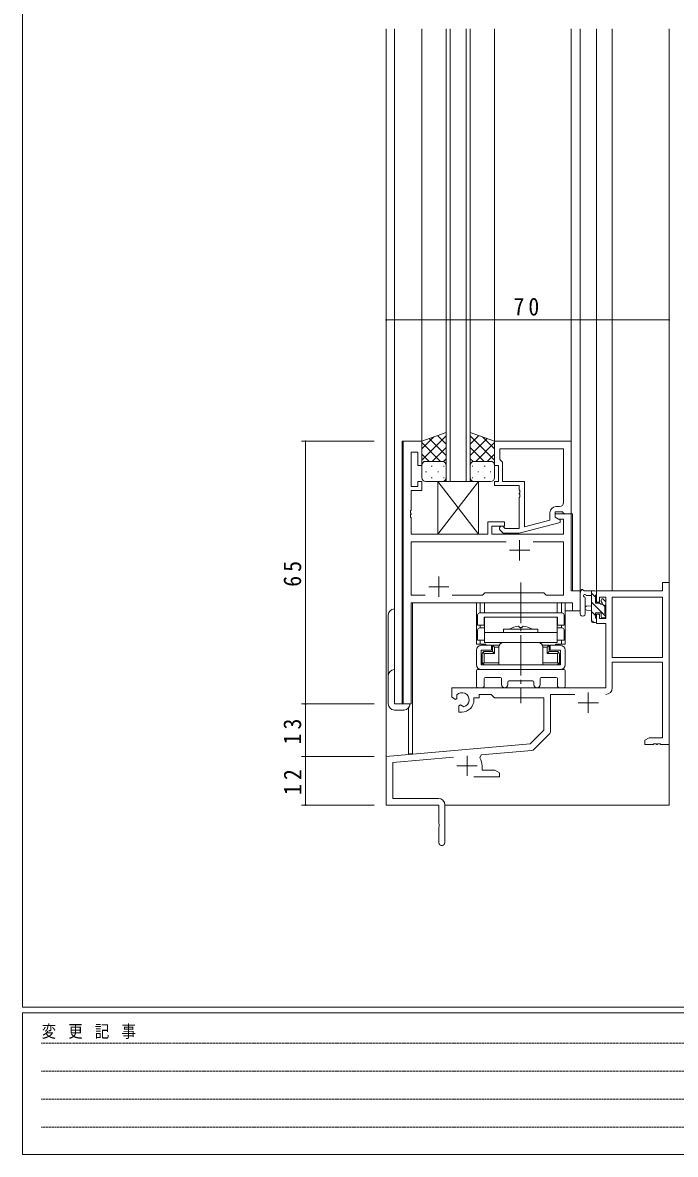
# Model space of a CAD drawing. Units: millimetres on the paper. Extents: x -397 to 397, y -282 to 282.
# Drawn here: x -393.9 to -232.4, y -282.1 to -2.2 of the extents above; entities that cross this region are included whole.
import ezdxf

# ---------------------------------------------------------------- set-up
doc = ezdxf.new("R2010")
doc.units = ezdxf.units.MM
doc.linetypes.add('USER1', pattern=[0.375, 0.25, -0.125])
doc.linetypes.add('USER2', pattern=[13, 10, -1, 1, -1])
for name, color, linetype, lineweight in [('0-1_YKK_ZWAK', 7, 'Continuous', 18), ('0-3_YKK_11', 7, 'Continuous', 18), ('0-4_YKK_12', 2, 'Continuous', 18), ('0-5_YKK_13', 4, 'Continuous', 18), ('0-6_YKK_D', 6, 'Continuous', 18)]:
    doc.layers.add(name, color=color, linetype=linetype, lineweight=lineweight)
doc.styles.add('ＭＳ ゴシック', font='')
doc.styles.get('ＭＳ ゴシック').set_extended_font_data('MS Gothic')

msp = doc.modelspace()

# ---------------------------------------------------------------- linework, layer by layer
at = {"layer": '0-1_YKK_ZWAK'}
for p, q in [((-393.908, -245.7), (-393.908, 279.3)), ((376.092, -245.7), (-393.908, -245.7)), ((-393.908, -282.1), (-393.908, -247.1)), ((338.292, -247.1), (-393.908, -247.1)), ((-393.908, -282.1), (338.292, -282.1))]:
    msp.add_line(p, q, dxfattribs=at)
at = {"layer": '0-1_YKK_ZWAK', "linetype": 'USER1'}
for p, q in [((-389.31, -254.612), (-141.117, -254.612)), ((-389.31, -261.541), (-141.117, -261.541)), ((-389.31, -268.47), (-141.117, -268.47)), ((-389.31, -275.398), (-141.117, -275.398))]:
    msp.add_line(p, q, dxfattribs=at)
at = {"layer": '0-3_YKK_11'}
for p, q in [((-295.108, -105.7), (-299.708, -105.7)), ((-299.708, -105.7), (-299.708, -170.7)), ((-295.108, -111.7), (-295.108, -105.7)), ((-277.108, -105.7), (-277.108, -111.7)), ((-258.108, -105.7), (-277.108, -105.7)), ((-258.108, -123.7), (-258.108, -105.7)), ((-297.778, -108.4), (-296.108, -108.4)), ((-297.778, -116.9), (-297.778, -108.4)), ((-296.108, -108.4), (-296.108, -111.7)), ((-275.808, -107.63), (-260.038, -107.63)), ((-275.808, -110.2), (-275.808, -107.63)), ((-275.808, -107.63), (-260.038, -107.63)), ((-260.038, -107.63), (-260.038, -120.9)), ((-296.108, -111.7), (-295.108, -111.7)), ((-277.108, -111.7), (-276.108, -111.7)), ((-276.108, -111.7), (-276.108, -115.7)), ((-275.608, -110.4), (-275.808, -110.2)), ((-275.108, -110.9), (-275.608, -110.4)), ((-275.108, -115.7), (-275.108, -110.9)), ((-296.108, -116.9), (-297.778, -116.9)), ((-296.108, -115.7), (-296.108, -116.9)), ((-295.108, -115.7), (-296.108, -115.7)), ((-295.108, -117.9), (-295.108, -115.7)), ((-277.108, -115.7), (-277.108, -116.7)), ((-276.108, -115.7), (-277.108, -115.7)), ((-277.108, -116.7), (-271.008, -116.7)), ((-269.708, -115.7), (-275.108, -115.7)), ((-271.008, -116.7), (-271.008, -117.742)), ((-269.708, -126.908), (-269.708, -115.7)), ((-297.778, -117.9), (-295.108, -117.9)), ((-297.778, -122.742), (-297.778, -117.9)), ((-271.008, -117.742), (-270.888, -117.925)), ((-270.888, -118.475), (-271.008, -118.658)), ((-271.008, -118.658), (-271.008, -118.742)), ((-271.008, -118.742), (-270.888, -118.925)), ((-270.888, -119.475), (-271.008, -119.658)), ((-271.008, -119.658), (-271.008, -127.3)), ((-270.888, -117.925), (-270.888, -118.475)), ((-270.888, -118.925), (-270.888, -119.475)), ((-297.898, -122.925), (-297.778, -122.742)), ((-297.898, -123.475), (-297.898, -122.925)), ((-261.038, -121.9), (-261.908, -121.9)), ((-297.778, -123.658), (-297.898, -123.475)), ((-297.898, -123.925), (-297.778, -123.742)), ((-297.898, -124.475), (-297.898, -123.925)), ((-297.778, -124.658), (-297.898, -124.475)), ((-297.778, -123.742), (-297.778, -123.658)), ((-297.778, -128.7), (-297.778, -124.658)), ((-278.808, -125.7), (-278.808, -128.7)), ((-274.608, -125.7), (-278.808, -125.7)), ((-274.608, -126.7), (-274.608, -125.7)), ((-271.012, -128.5), (-260.908, -125.793)), ((-263.408, -125.22), (-269.708, -126.908)), ((-263.408, -123.4), (-263.408, -125.22)), ((-262.108, -123.2), (-260.308, -123.2)), ((-262.108, -124.5), (-262.108, -123.2)), ((-262.108, -123.7), (-262.108, -124.5)), ((-258.108, -123.7), (-262.108, -123.7)), ((-262.108, -124.5), (-261.242, -125)), ((-260.908, -125.193), (-262.108, -124.5)), ((-261.242, -125), (-260.038, -125)), ((-260.908, -125.793), (-260.908, -125.193)), ((-260.308, -123.2), (-260.108, -123.4)), ((-260.108, -123.4), (-259.808, -123.7)), ((-260.038, -125), (-260.038, -128.7)), ((-259.808, -123.7), (-258.108, -123.7)), ((-258.108, -142.7), (-258.108, -123.7)), ((-278.808, -128.7), (-297.778, -128.7)), ((-277.808, -126.7), (-274.608, -126.7)), ((-277.808, -128.7), (-277.808, -126.7)), ((-260.038, -128.7), (-277.808, -128.7)), ((-275.732, -127.724), (-274.957, -128.5)), ((-274.957, -128.5), (-271.012, -128.5)), ((-274.46, -127.3), (-274.884, -126.876)), ((-271.008, -127.3), (-274.46, -127.3)), ((-274.259, -130.63), (-297.778, -130.63)), ((-297.778, -130.63), (-297.778, -143.77)), ((-274.259, -130.63), (-297.778, -130.63)), ((-270.908, -130.2), (-270.908, -135.2)), ((-260.038, -130.63), (-267.558, -130.63)), ((-260.038, -143.77), (-260.038, -130.63)), ((-273.408, -132.7), (-268.408, -132.7)), ((-290.908, -139.2), (-290.908, -144.2)), ((-293.408, -141.7), (-288.408, -141.7)), ((-255.908, -142.7), (-258.108, -142.7)), ((-255.908, -147.7), (-255.908, -142.7)), ((-251.908, -142.7), (-251.908, -145.5)), ((-235.538, -142.7), (-251.908, -142.7)), ((-235.538, -140.7), (-235.538, -142.7)), ((-233.908, -140.7), (-235.538, -140.7)), ((-233.908, -180.7), (-233.908, -140.7)), ((-297.778, -143.77), (-294.259, -143.77)), ((-287.558, -143.77), (-280.078, -143.77)), ((-280.078, -143.77), (-279.508, -143.2)), ((-279.508, -143.2), (-264.908, -143.2)), ((-264.908, -143.2), (-264.338, -143.77)), ((-264.338, -143.77), (-260.038, -143.77)), ((-251.908, -145.5), (-251.108, -145.5)), ((-251.108, -144.33), (-249.608, -144.33)), ((-251.108, -145.5), (-251.108, -144.33)), ((-249.608, -144.33), (-249.608, -149.6)), ((-247.978, -144.33), (-247.978, -159.2)), ((-235.538, -144.33), (-247.978, -144.33)), ((-247.978, -144.33), (-247.978, -159.2)), ((-235.538, -159.2), (-235.538, -144.33)), ((-297.778, -145.7), (-257.838, -145.7)), ((-297.778, -170.7), (-297.778, -145.7)), ((-257.838, -145.7), (-257.838, -147.7)), ((-257.838, -147.7), (-255.908, -147.7)), ((-251.908, -148.5), (-251.908, -150.8)), ((-251.108, -148.5), (-251.908, -148.5)), ((-251.908, -150.8), (-249.608, -150.8)), ((-251.108, -149.6), (-251.108, -148.5)), ((-249.608, -149.6), (-251.108, -149.6)), ((-249.608, -150.8), (-249.608, -166.7)), ((-247.978, -159.2), (-235.538, -159.2)), ((-247.978, -160.4), (-235.538, -160.4)), ((-247.978, -166.73), (-247.978, -160.4)), ((-235.538, -160.4), (-235.538, -179.07)), ((-287.708, -166.7), (-287.708, -169.065)), ((-249.608, -166.7), (-287.708, -166.7)), ((-253.908, -167.9), (-253.908, -172.9)), ((-299.708, -170.7), (-297.778, -170.7)), ((-287.708, -169.065), (-286.808, -169.585)), ((-286.808, -169.585), (-286.458, -169.382)), ((-286.435, -168.878), (-286.473, -168.419)), ((-286.458, -169.382), (-286.435, -168.878)), ((-282.208, -169.2), (-280.908, -169.2)), ((-282.208, -169.7), (-282.208, -169.2)), ((-280.908, -168.33), (-277.978, -168.33)), ((-280.908, -169.2), (-280.908, -168.33)), ((-277.978, -168.33), (-277.108, -169.2)), ((-277.108, -169.2), (-264.908, -169.2)), ((-264.908, -169.2), (-264.908, -177.2)), ((-263.278, -168.33), (-257.259, -168.33)), ((-263.278, -177.461), (-263.278, -168.33)), ((-256.408, -170.4), (-251.408, -170.4)), ((-285.558, -170.941), (-285.908, -171.143)), ((-285.908, -171.143), (-285.908, -172.7)), ((-285.908, -172.7), (-285.208, -172.7)), ((-285.109, -171.174), (-285.558, -170.941)), ((-284.731, -171.436), (-285.109, -171.174)), ((-264.908, -177.2), (-268.292, -180.584)), ((-267.302, -181.899), (-263.571, -178.168)), ((-238.817, -179.07), (-239.908, -179.7)), ((-235.538, -179.07), (-238.817, -179.07)), ((-268.292, -180.584), (-303.908, -183.7)), ((-239.908, -179.7), (-239.908, -180.7)), ((-239.908, -180.7), (-237.866, -180.7)), ((-237.866, -180.7), (-237.683, -180.58)), ((-237.683, -180.58), (-237.133, -180.58)), ((-237.133, -180.58), (-236.95, -180.7)), ((-236.95, -180.7), (-236.866, -180.7)), ((-236.866, -180.7), (-236.683, -180.58)), ((-236.683, -180.58), (-236.133, -180.58)), ((-236.133, -180.58), (-235.95, -180.7)), ((-235.95, -180.7), (-233.908, -180.7)), ((-303.908, -183.7), (-303.908, -195.7)), ((-302.278, -185.194), (-287.278, -183.881)), ((-283.908, -183.5), (-283.908, -188.5)), ((-280.769, -184.041), (-280.389, -183.279)), ((-280.389, -183.279), (-267.922, -182.188)), ((-302.278, -194.07), (-302.278, -185.194)), ((-286.408, -186), (-281.408, -186)), ((-280.208, -187.07), (-280.208, -186)), ((-276.999, -187.07), (-280.208, -187.07)), ((-275.908, -187.7), (-276.999, -187.07)), ((-282.258, -188.7), (-275.908, -188.7)), ((-275.908, -188.7), (-275.908, -187.7)), ((-303.908, -195.7), (-290.908, -195.7)), ((-291.008, -194.07), (-302.278, -194.07)), ((-290.908, -195.7), (-290.908, -200.242)), ((-289.408, -204.95), (-289.408, -195.67)), ((-290.908, -200.242), (-290.788, -200.425)), ((-290.788, -200.975), (-290.908, -201.158)), ((-290.908, -201.158), (-290.908, -204.95)), ((-290.788, -200.425), (-290.788, -200.975))]:
    msp.add_line(p, q, dxfattribs=at)
for centre, radius, start, end in [((-261.908, -123.4), 1.5, 90.00001, 179.99999), ((-261.038, -120.9), 1, 270.00001, 359.99999), ((-275.308, -127.3), 0.6, 44.99999, 225.00001), ((-285.208, -169.7), 1.8, 285.36688, 134.63312), ((-249.578, -166.73), 1.6, 270.00001, 359.99999), ((-285.208, -169.7), 3, 270.00001, 359.99999), ((-264.278, -177.461), 1, 315, 359.99999), ((-268.009, -181.192), 1, 275, 315.00002), ((-283.908, -186), 3.7, 0, 31.96331), ((-291.008, -195.67), 1.6, 0.00001, 89.99999), ((-290.158, -204.95), 0.75, 179.99999, 0.00001)]:
    msp.add_arc(centre, radius, start, end, dxfattribs=at)
at = {"layer": '0-4_YKK_12'}
for p, q in [((-303.908, -3.7), (-303.908, -195.7)), ((-301.908, -3.7), (-301.908, -170.7)), ((-295.108, -105.7), (-295.108, -3.7)), ((-289.108, -3.7), (-289.108, -115.701)), ((-288.108, -115.701), (-288.108, -3.7)), ((-284.108, -3.7), (-284.108, -115.701)), ((-283.108, -115.701), (-283.108, -3.7)), ((-277.108, -105.7), (-277.108, -3.7)), ((-258.108, -106), (-258.108, -3.7)), ((-255.908, -147.7), (-255.908, -3.7)), ((-251.908, -3.7), (-251.908, -142.7)), ((-248.008, -3.7), (-248.008, -142.7)), ((-233.908, -3.7), (-233.908, -195.7)), ((-295.108, -105.7), (-299.978, -105.7)), ((-299.978, -170.7), (-299.978, -105.7)), ((-289.108, -115.701), (-283.108, -115.701)), ((-258.408, -123.7), (-257.838, -123.7)), ((-257.838, -123.7), (-257.838, -142.699)), ((-248.008, -142.7), (-251.908, -142.7)), ((-297.708, -145.7), (-260.408, -145.7)), ((-297.708, -170.7), (-297.708, -145.7)), ((-297.408, -145.7), (-297.408, -183)), ((-259.608, -147.7), (-259.608, -145.7)), ((-259.608, -147.7), (-255.908, -147.7)), ((-301.908, -170.7), (-297.708, -170.7)), ((-298.408, -171.72), (-298.408, -183)), ((-297.408, -183), (-298.408, -183)), ((-303.908, -195.7), (-291.208, -195.7)), ((-289.408, -195.7), (-233.908, -195.7))]:
    msp.add_line(p, q, dxfattribs=at)
at = {"layer": '0-5_YKK_13'}
for p, q in [((-289.108, -103.557), (-295.108, -105.7)), ((-289.108, -103.557), (-289.108, -111.7)), ((-283.108, -111.7), (-283.108, -103.557)), ((-283.108, -103.557), (-277.108, -105.7)), ((-295.108, -110.432), (-289.108, -104.432)), ((-295.108, -107.603), (-292.147, -104.643)), ((-295.108, -105.7), (-295.108, -111.7)), ((-290.488, -110.7), (-295.108, -106.08)), ((-289.108, -109.251), (-293.304, -105.056)), ((-289.108, -106.423), (-291.22, -104.311)), ((-283.108, -106.423), (-280.997, -104.311)), ((-277.108, -110.432), (-283.108, -104.432)), ((-283.108, -109.251), (-278.912, -105.056)), ((-281.729, -110.7), (-277.108, -106.08)), ((-277.108, -107.603), (-280.069, -104.643)), ((-277.108, -105.7), (-277.108, -111.7)), ((-293.316, -110.7), (-295.108, -108.908)), ((-292.548, -110.7), (-289.108, -107.26)), ((-279.668, -110.7), (-283.108, -107.26)), ((-278.9, -110.7), (-277.108, -108.908)), ((-295.108, -114.7), (-295.108, -111.7)), ((-294.108, -110.7), (-290.508, -110.7)), ((-293.708, -110.7), (-290.108, -110.7)), ((-292.773, -111.922), (-292.573, -111.922)), ((-289.776, -110.757), (-289.108, -110.089)), ((-289.743, -111.922), (-289.543, -111.922)), ((-289.108, -111.7), (-289.108, -114.7)), ((-282.44, -110.757), (-283.108, -110.089)), ((-283.108, -111.7), (-283.108, -114.7)), ((-282.473, -111.922), (-282.673, -111.922)), ((-278.508, -110.7), (-282.108, -110.7)), ((-278.108, -110.7), (-281.708, -110.7)), ((-279.443, -111.922), (-279.643, -111.922)), ((-277.108, -114.7), (-277.108, -111.7)), ((-294.188, -113.337), (-293.988, -113.337)), ((-292.773, -114.752), (-292.573, -114.752)), ((-291.158, -113.337), (-290.958, -113.337)), ((-289.743, -114.752), (-289.543, -114.752)), ((-282.473, -114.752), (-282.673, -114.752)), ((-281.058, -113.337), (-281.258, -113.337)), ((-279.443, -114.752), (-279.643, -114.752)), ((-278.028, -113.337), (-278.228, -113.337)), ((-290.108, -115.7), (-294.108, -115.7)), ((-291.108, -115.7), (-291.108, -128.7)), ((-291.108, -115.7), (-281.108, -115.7)), ((-291.108, -115.7), (-281.108, -128.7)), ((-281.108, -115.7), (-291.108, -128.7)), ((-282.108, -115.7), (-278.108, -115.7)), ((-281.108, -128.7), (-281.108, -115.7)), ((-291.108, -128.7), (-281.108, -128.7)), ((-252.208, -142.7), (-254.889, -142.7)), ((-253.108, -142.7), (-253.108, -150.3)), ((-255.908, -148.428), (-255.908, -143.266)), ((-254.708, -148.428), (-254.705, -144.467)), ((-254.289, -143.9), (-253.108, -143.9)), ((-252.108, -144.317), (-253.108, -143.317)), ((-252.108, -145.8), (-252.108, -143.8)), ((-251.908, -143.6), (-251.908, -143)), ((-250.708, -145), (-250.708, -145.339)), ((-249.696, -145.288), (-250.196, -144.788)), ((-249.608, -146.1), (-249.608, -145.5)), ((-301.908, -147.2), (-301.908, -170.7)), ((-281.608, -145.7), (-281.608, -155.9)), ((-259.608, -145.7), (-281.608, -145.7)), ((-260.408, -148.2), (-280.808, -148.2)), ((-280.658, -145.7), (-280.658, -148.2)), ((-279.608, -145.7), (-279.608, -148.2)), ((-279.608, -148.2), (-261.608, -148.2)), ((-261.608, -148.2), (-261.608, -145.7)), ((-260.558, -145.7), (-260.558, -148.2)), ((-259.608, -145.7), (-259.608, -155.9)), ((-253.108, -146.4), (-254.253, -146.502)), ((-253.108, -147.6), (-254.253, -147.498)), ((-249.608, -149.062), (-253.108, -145.562)), ((-252.108, -148.807), (-253.108, -147.807)), ((-251.169, -145.8), (-252.108, -145.8)), ((-252.108, -148.2), (-250.708, -148.2)), ((-252.108, -149.5), (-252.108, -148.2)), ((-250.708, -148.2), (-250.708, -149.1)), ((-249.808, -146.617), (-250.495, -145.93)), ((-249.808, -148.4), (-249.808, -146.3)), ((-303.408, -170.7), (-303.408, -148.7)), ((-281.308, -151.2), (-281.308, -148.7)), ((-261.508, -149.2), (-279.708, -149.2)), ((-279.708, -149.2), (-279.708, -151.2)), ((-261.608, -149.2), (-279.608, -149.2)), ((-279.608, -155.5), (-279.608, -149.2)), ((-261.608, -149.2), (-261.608, -155.5)), ((-261.508, -151.2), (-261.508, -149.2)), ((-259.908, -151.2), (-259.908, -148.7)), ((-252.56, -150.6), (-253.108, -150.052)), ((-252.808, -150.6), (-252.208, -150.6)), ((-251.908, -150.3), (-251.908, -149.7)), ((-250.408, -149.4), (-249.908, -149.4)), ((-249.608, -149.1), (-249.608, -148.6)), ((-279.608, -151.2), (-281.308, -151.2)), ((-281.308, -154.9), (-281.308, -152.4)), ((-279.608, -151.9), (-280.808, -151.9)), ((-280.658, -151.2), (-280.658, -151.9)), ((-279.608, -153), (-261.608, -153)), ((-274.858, -152.2), (-266.358, -152.2)), ((-274.858, -153), (-274.858, -152.2)), ((-270.056, -151.498), (-270.358, -151.8)), ((-266.358, -152.2), (-266.358, -153)), ((-259.908, -151.2), (-261.608, -151.2)), ((-260.408, -151.9), (-261.608, -151.9)), ((-260.558, -151.2), (-260.558, -151.9)), ((-259.908, -154.9), (-259.908, -152.4)), ((-279.278, -155.9), (-281.608, -155.9)), ((-279.608, -154.9), (-281.308, -154.9)), ((-280.658, -154.9), (-280.658, -155.9)), ((-280.408, -156.2), (-277.858, -156.2)), ((-280.178, -155.9), (-280.178, -156.2)), ((-261.608, -155.5), (-279.608, -155.5)), ((-279.228, -156.2), (-279.228, -155.9)), ((-277.858, -156.2), (-277.858, -157.4)), ((-277.608, -157.7), (-277.608, -156.2)), ((-277.608, -156.2), (-276.058, -156.2)), ((-277.108, -156.7), (-277.108, -158.2)), ((-276.058, -156.4), (-276.058, -161)), ((-266.358, -155.5), (-274.858, -155.5)), ((-265.158, -156.2), (-263.608, -156.2)), ((-265.158, -156.4), (-265.158, -161)), ((-265.158, -156.7), (-264.108, -156.7)), ((-264.108, -156.7), (-263.608, -156.2)), ((-264.108, -156.7), (-264.108, -158.2)), ((-263.608, -157.7), (-263.608, -156.2)), ((-263.358, -156.2), (-260.808, -156.2)), ((-263.358, -156.2), (-263.358, -157.4)), ((-261.988, -155.9), (-261.988, -156.2)), ((-261.938, -155.9), (-259.608, -155.9)), ((-259.908, -154.9), (-261.608, -154.9)), ((-261.038, -155.9), (-261.038, -156.2)), ((-260.558, -154.9), (-260.558, -155.9)), ((-281.608, -157.4), (-281.608, -161)), ((-277.858, -157.4), (-280.408, -157.4)), ((-280.408, -157.4), (-280.408, -161)), ((-280.258, -161), (-280.258, -159)), ((-280.208, -158.4), (-280.158, -158.4)), ((-280.208, -158.4), (-280.208, -159.4)), ((-280.208, -159.4), (-280.158, -159.4)), ((-280.158, -160.3), (-280.158, -159.4)), ((-279.658, -158.2), (-279.953, -157.905)), ((-279.658, -158.2), (-277.108, -158.2)), ((-279.658, -160.5), (-279.658, -158.2)), ((-277.608, -157.7), (-279.458, -157.7)), ((-277.608, -157.7), (-277.108, -158.2)), ((-263.608, -157.7), (-264.108, -158.2)), ((-261.558, -158.2), (-264.108, -158.2)), ((-261.758, -157.7), (-263.608, -157.7)), ((-260.808, -157.4), (-263.358, -157.4)), ((-261.558, -158.2), (-261.263, -157.905)), ((-261.558, -160.5), (-261.558, -158.2)), ((-261.008, -158.4), (-261.058, -158.4)), ((-261.058, -160.3), (-261.058, -159.4)), ((-260.958, -159), (-260.958, -161)), ((-260.808, -157.4), (-260.808, -161)), ((-259.608, -161), (-259.608, -157.4)), ((-259.908, -162.2), (-281.308, -162.2)), ((-280.408, -161), (-260.808, -161)), ((-280.408, -162.2), (-260.808, -162.2)), ((-280.258, -161), (-278.308, -161)), ((-279.658, -160.5), (-279.953, -160.795)), ((-279.658, -160.5), (-276.058, -160.5)), ((-276.058, -161), (-279.458, -161)), ((-265.158, -160.5), (-261.558, -160.5)), ((-261.758, -161), (-265.158, -161)), ((-261.558, -160.5), (-261.263, -160.795)), ((-281.608, -162.5), (-281.608, -166.2)), ((-279.678, -166.2), (-279.678, -164.43)), ((-279.378, -164.13), (-275.658, -164.13)), ((-275.358, -164.43), (-275.358, -165.95)), ((-273.558, -165), (-267.658, -165)), ((-265.858, -165.95), (-265.858, -164.43)), ((-265.558, -164.13), (-261.838, -164.13)), ((-261.538, -164.43), (-261.538, -166.2)), ((-259.608, -166.2), (-259.608, -162.5)), ((-281.108, -166.7), (-280.178, -166.7)), ((-273.858, -165.95), (-273.858, -165.3)), ((-267.358, -165.3), (-267.358, -165.95)), ((-261.038, -166.7), (-260.108, -166.7)), ((-301.908, -170.7), (-298.008, -170.7)), ((-299.508, -172.2), (-301.908, -172.2))]:
    msp.add_line(p, q, dxfattribs=at)
at = {"layer": '0-5_YKK_13', "linetype": 'USER2'}
msp.add_line((-270.608, -140.7), (-270.608, -170.5), dxfattribs=at)
at = {"layer": '0-5_YKK_13'}
for points in [[(-271.161, -151.498), (-270.858, -151.8), (-270.358, -151.8)], [(-277.608, -156.2), (-277.108, -156.7), (-276.058, -156.7)], [(-261.008, -158.4), (-261.008, -159.4), (-261.058, -159.4)], [(-278.308, -161), (-262.908, -161), (-260.958, -161)]]:
    msp.add_lwpolyline(points, dxfattribs=at)
for centre, radius, start, end in [((-294.108, -111.7), 1, 90, 180), ((-294.108, -111.7), 1, 90, 180), ((-290.108, -111.7), 1, 360, 90), ((-290.108, -111.7), 1, 360, 90), ((-282.108, -111.7), 1, 90, 180), ((-282.108, -111.7), 1, 90, 180), ((-278.108, -111.7), 1, 360, 90), ((-278.108, -111.7), 1, 360, 90), ((-294.108, -114.7), 1, 180, 270), ((-290.108, -114.7), 1, 270, 360), ((-282.108, -114.7), 1, 180, 270), ((-278.108, -114.7), 1, 270, 360), ((-255.408, -142.7), 0.3, 30, 190.52878), ((-254.889, -142.4), 0.3, 210, 270), ((-252.208, -143), 0.3, 0, 90), ((-255.608, -143.266), 0.3, 130.52878, 180), ((-255.998, -142.81), 0.3, 310.52878, 10.52878), ((-254.808, -143.9), 0.3, 30, 250.81024), ((-255.005, -144.467), 0.3, 359.95977, 70.81024), ((-254.289, -143.6), 0.3, 210, 270), ((-252.108, -143.6), 0.2, 270, 0), ((-250.408, -145), 0.3, 45, 180), ((-250.408, -145.339), 0.3, 180, 236.94427), ((-249.908, -145.5), 0.3, 0, 45), ((-301.908, -148.7), 1.5, 90, 180), ((-280.808, -148.7), 0.5, 90, 180), ((-260.408, -148.7), 0.5, 0, 90), ((-254.208, -147), 0.5, 95.09207, 264.90793), ((-251.169, -146.1), 0.3, 33.05573, 90), ((-250.708, -145.8), 0.25, 213.05573, 56.94427), ((-249.808, -146.1), 0.2, 270, 0), ((-255.308, -148.428), 0.6, 179.95977, 359.95977), ((-252.808, -150.3), 0.3, 180, 270), ((-252.208, -150.3), 0.3, 270, 0), ((-252.108, -149.7), 0.2, 0, 90), ((-250.408, -149.1), 0.3, 180, 270), ((-249.908, -149.1), 0.3, 270, 0), ((-249.808, -148.6), 0.2, 0, 90), ((-280.808, -152.4), 0.5, 90, 180), ((-270.608, -157.553), 6.083, 95.23133, 118.35764), ((-270.608, -157.553), 6.083, 61.64236, 84.76867), ((-260.408, -152.4), 0.5, 0, 90), ((-280.408, -157.4), 1.2, 90, 180), ((-274.858, -156.7), 1.2, 90, 180), ((-266.358, -156.7), 1.2, 0, 90), ((-260.808, -157.4), 1.2, 0, 90), ((-279.458, -158.4), 0.7, 90, 180), ((-261.758, -158.4), 0.7, 0, 90), ((-301.908, -163.7), 1.5, 90, 180), ((-280.408, -161), 1.2, 180, 270), ((-281.308, -162.5), 0.3, 90, 180), ((-279.458, -160.3), 0.7, 180, 270), ((-261.758, -160.3), 0.7, 270, 0), ((-260.808, -161), 1.2, 270, 0), ((-259.908, -162.5), 0.3, 360, 90), ((-279.378, -164.43), 0.3, 90, 180), ((-275.658, -164.43), 0.3, 360, 90), ((-273.558, -165.3), 0.3, 90, 180), ((-267.658, -165.3), 0.3, 360, 90), ((-265.558, -164.43), 0.3, 90, 180), ((-261.838, -164.43), 0.3, 0, 90), ((-281.108, -166.2), 0.5, 180, 270), ((-280.178, -166.2), 0.5, 270, 360), ((-274.608, -165.95), 0.75, 180, 0), ((-266.608, -165.95), 0.75, 180, 0), ((-261.038, -166.2), 0.5, 180, 270), ((-260.108, -166.2), 0.5, 270, 0), ((-301.908, -170.7), 1.5, 180, 270), ((-299.508, -170.7), 1.5, 270, 0)]:
    msp.add_arc(centre, radius, start, end, dxfattribs=at)
at = {"layer": '0-6_YKK_D'}
for p, q in [((-303.908, -102.7), (-303.908, -74.7)), ((-233.908, -102.7), (-233.908, -74.7)), ((-303.908, -75.7), (-233.908, -75.7)), ((-306.908, -105.7), (-324.908, -105.7)), ((-323.908, -170.7), (-323.908, -105.7)), ((-306.908, -170.7), (-324.908, -170.7)), ((-306.908, -170.7), (-324.908, -170.7)), ((-323.908, -183.7), (-323.908, -170.7)), ((-306.908, -183.7), (-324.908, -183.7)), ((-306.908, -183.7), (-324.908, -183.7)), ((-323.908, -183.7), (-323.908, -195.7)), ((-306.908, -195.7), (-324.908, -195.7))]:
    msp.add_line(p, q, dxfattribs=at)
for centre, start, end in [((-303.908, -75.7), 0, 180), ((-303.908, -75.7), 180, 0), ((-233.908, -75.7), 0, 180), ((-233.908, -75.7), 180, 0), ((-323.908, -105.7), 90, 270), ((-323.908, -105.7), 270, 90), ((-323.908, -170.7), 90, 270), ((-323.908, -170.7), 90, 270), ((-323.908, -170.7), 270, 90), ((-323.908, -170.7), 270, 90), ((-323.908, -183.7), 90, 270), ((-323.908, -183.7), 90, 270), ((-323.908, -183.7), 270, 90), ((-323.908, -183.7), 270, 90), ((-323.908, -195.7), 90, 270), ((-323.908, -195.7), 270, 90)]:
    msp.add_arc(centre, 0.106, start, end, dxfattribs=at)

# ---------------------------------------------------------------- texts
at = {"layer": '0-1_YKK_ZWAK', "insert": (-389.194, -253.547), "char_height": 3.079, "attachment_point": 7, "style": 'ＭＳ ゴシック'}
msp.add_mtext('\\T1.23;\\W0.85;変\\~更\\~記\\~事', dxfattribs=at)
at = {"layer": '0-6_YKK_D', "color": 7, "insert": (-272.428, -74.7), "char_height": 4.399, "attachment_point": 7, "style": 'ＭＳ ゴシック'}
msp.add_mtext('\\T1.37;\\W0.9;70', dxfattribs=at)
at = {"layer": '0-6_YKK_D', "color": 7, "char_height": 4.399, "attachment_point": 7, "rotation": 90, "style": 'ＭＳ ゴシック'}
for s, insert in [('\\T1.37;\\W0.9;65', (-324.908, -141.72)), ('\\T1.37;\\W0.9;13', (-324.908, -180.72)), ('\\T1.37;\\W0.9;12', (-324.908, -193.22))]:
    msp.add_mtext(s, dxfattribs=dict(at, insert=insert))

doc.saveas('drawing.dxf')
